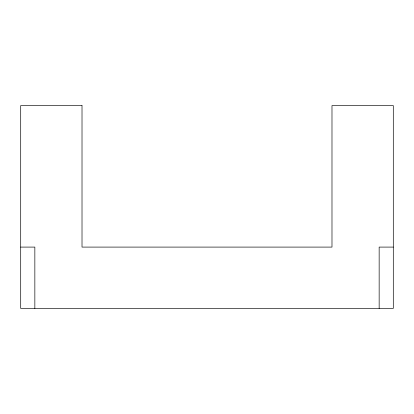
<?xml version="1.0" encoding="UTF-8"?>
<svg xmlns="http://www.w3.org/2000/svg" width="414" height="414" viewBox="0 0 414 414"><rect width="100%" height="100%" fill="white"/><g stroke="black" fill="none" stroke-linecap="round" stroke-linejoin="round"><path stroke-width="0.62" d="M20.7 247.091L34.848 247.091L34.848 308.404M393.3 247.091L379.152 247.091L379.152 308.404M82.013 105.596L20.7 105.596L20.7 308.404L393.3 308.404L393.3 105.596L331.987 105.596L331.987 247.091L82.013 247.091L82.013 105.596"/></g></svg>
